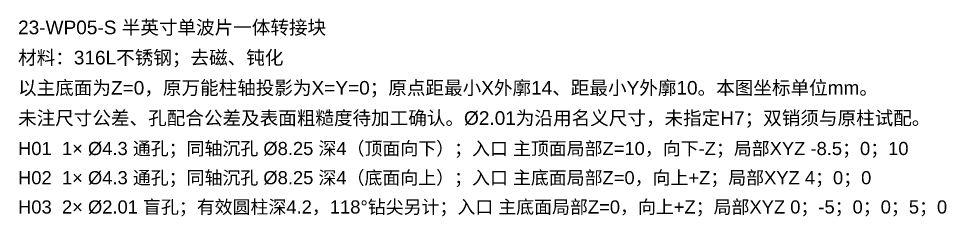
# Model space of a CAD drawing. Header units: millimetres. Extents: x 6 to 207, y 20 to 91.
# Drawn here: x 143.4 to 206.9, y 77.5 to 91.1 of the extents above; entities that cross this region are included whole.
import ezdxf

# ---------------------------------------------------------------- set-up
doc = ezdxf.new("R2010")
doc.units = ezdxf.units.MM
doc.layers.add('ANNOTATIONS', color=7, linetype='CONTINUOUS', lineweight=18)
doc.styles.add('CJK', font='Arial Unicode.ttf')

msp = doc.modelspace()

# ---------------------------------------------------------------- texts
at = {"layer": 'ANNOTATIONS', "style": 'CJK'}
for s, height, p in [('23-WP05-S 半英寸单波片一体转接块', 0.9333333, (143.33333, 90)), ('材料：316L不锈钢；去磁、钝化', 0.9333333, (143.33333, 87.93333)), ('以主底面为Z=0，原万能柱轴投影为X=Y=0；原点距最小X外廓14、距最小Y外廓10。本图坐标单位mm。', 0.9333333, (143.33333, 85.86667)), ('未注尺寸公差、孔配合公差及表面粗糙度待加工确认。Ø2.01为沿用名义尺寸，未指定H7；双销须与原柱试配。', 0.9333333, (143.33333, 83.8)), ('H01  1× Ø4.3 通孔；同轴沉孔 Ø8.25 深4（顶面向下）；入口 主顶面局部Z=10，向下-Z；局部XYZ -8.5；0；10', 0.9, (143.33333, 81.73333)), ('H02  1× Ø4.3 通孔；同轴沉孔 Ø8.25 深4（底面向上）；入口 主底面局部Z=0，向上+Z；局部XYZ 4；0；0', 0.9, (143.33333, 79.73333)), ('H03  2× Ø2.01 盲孔；有效圆柱深4.2，118°钻尖另计；入口 主底面局部Z=0，向上+Z；局部XYZ 0；-5；0；0；5；0', 0.9, (143.33333, 77.73333))]:
    msp.add_text(s, height=height, dxfattribs=at).set_placement(p)

doc.saveas('drawing.dxf')
